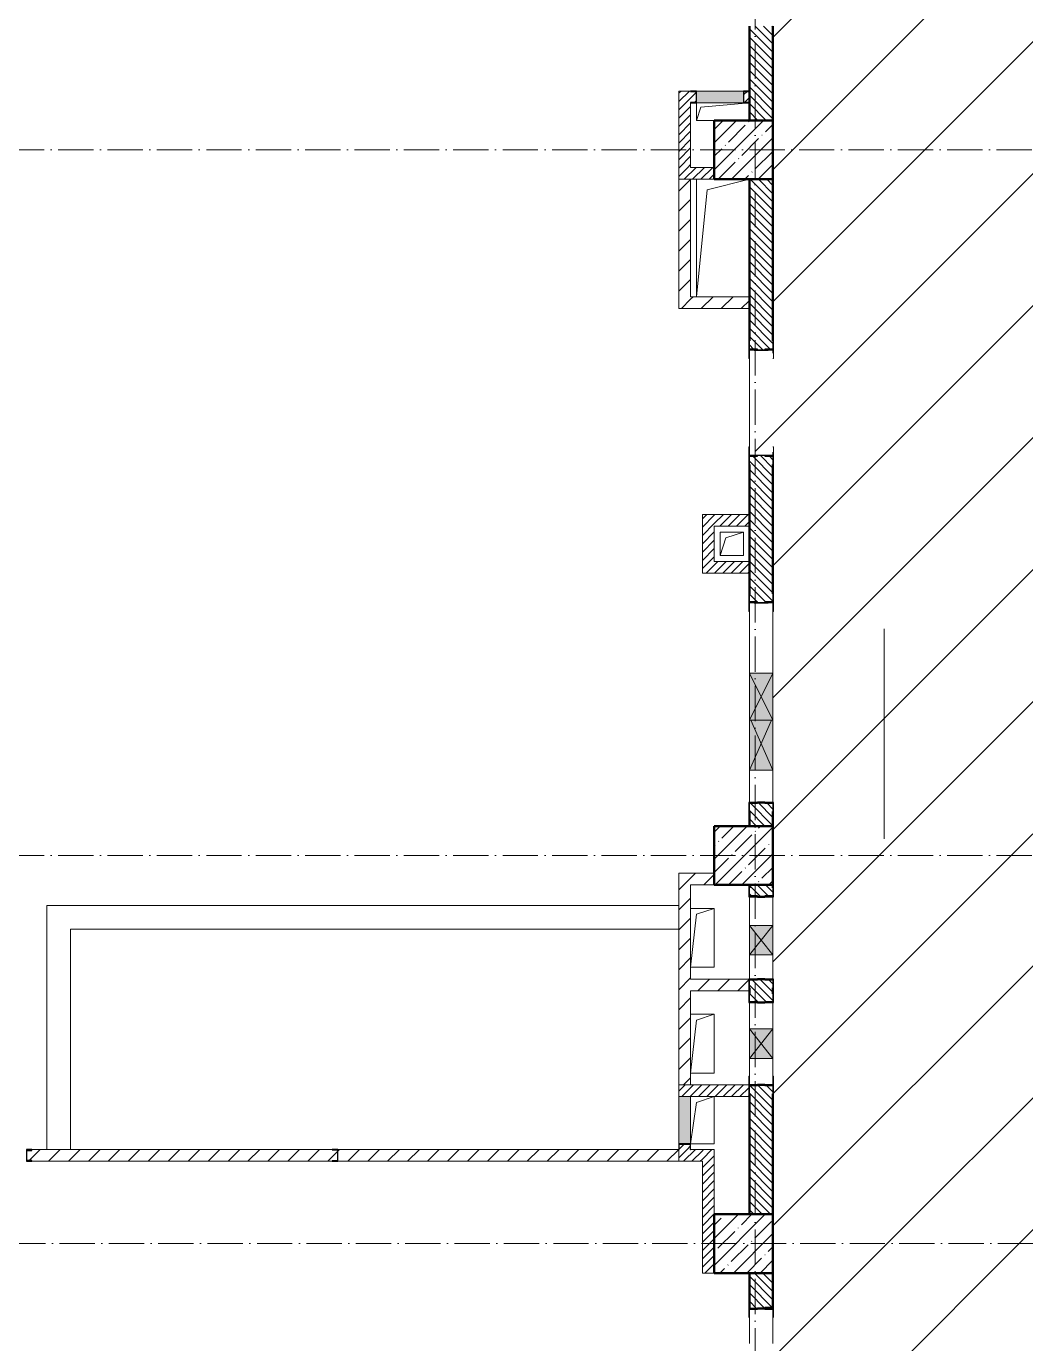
# Model space of a CAD drawing. Header units: millimetres. Extents: x 35697 to 388678, y -91946 to 171347.
# Drawn here: x 42510 to 51010, y 77045 to 88245 of the extents above; entities that cross this region are included whole.
import ezdxf

# ---------------------------------------------------------------- set-up
doc = ezdxf.new("R2010")
doc.units = ezdxf.units.MM
doc.linetypes.add('200_ШТРИХ_ш1п0_6_', pattern=[160, 100, -60])
doc.linetypes.add('50_200_ШТРИХ_1Т_ш5_п1_п1_', pattern=[700, 500, -100, 0, -100])
for name, color, linetype, lineweight in [('2.1) ПГП окна 2.8 м', 5, 'Continuous', 30), ('3.1) ЖБ окна 1.2 м', 102, 'Continuous', 30), ('A-DETL-GENF-OTLN', 7, 'Continuous', 9), ('A-FLOR-____-OTLN', 7, 'Continuous', 9), ('A-GENM-____-MCUT', 7, 'Continuous', 25), ('A-GENM-____-OTLN', 7, 'Continuous', 9), ('A-GENM-____-OTLN-1', 7, 'Continuous', 25), ('A-GLAZ-____-OTLN', 7, 'Continuous', 9), ('A-WALL-____-MCUT-2', 7, 'Continuous', 50), ('A-WALL-____-PATT-1', 7, 'Continuous', 9), ('A-WALL-FNSH-MCUT-1', 7, 'Continuous', 9), ('I-WALL-____-OTLN', 7, 'Continuous', 9), ('S-COLS-____-MCUT', 7, 'Continuous', 50), ('S-COLS-____-OTLN', 7, 'Continuous', 9), ('S-GRID-____-OTLN-1', 7, '50_200_ШТРИХ_1Т_ш5_п1_п1_', 9)]:
    doc.layers.add(name, color=color, linetype=linetype, lineweight=lineweight)
doc.layers.add('A-DETL-GENF-OTLN-4', color=9, linetype='200_ШТРИХ_ш1п0_6_', lineweight=9, true_color=0x808080)
doc.layers.add('A-DETL-GENF-OTLN-5', color=7, linetype='Continuous', lineweight=5, true_color=0xc0c0c0)
pattern_1 = [(135, (43259.71, 63713.66), (-35.35534, -35.35534), [])]
pattern_2 = [(45, (43259.71, 63713.66), (-84.8528, 84.8528), [])]
pattern_3 = [(45, (43259.71, 63713.66), (-35.35534, 35.35534), [])]

# ---------------------------------------------------------------- blocks, each defined once
blk = doc.blocks.new('BSC_Колонна _Прямоугольная - 500х500-V46-АР1_План отверстий 2 этажа в осях 1-64_А-ГГ')
at = {"layer": 'S-COLS-____-OTLN'}
h = blk.add_hatch(dxfattribs=at)
h.set_pattern_fill('FP_75', color=256, style=0, pattern_type=2)
h.set_pattern_definition([(45, (-5350, -23481.04), (-114.0493, 114.0493), []), (45, (-5235.95, -23481.04), (-114.0493, 114.0493), [201.613, -40.323, 3.353, -36.97])])
h.paths.add_polyline_path([(-250, -250), (250, -250), (250, 250), (-250, 250)], flags=0)
at = {"layer": 'S-COLS-____-MCUT'}
for p, q in [((250, 250), (-250, 250)), ((-250, 250), (-250, -250)), ((250, -250), (250, 250)), ((-250, -250), (250, -250))]:
    blk.add_line(p, q, dxfattribs=at)
blk = doc.blocks.new('BSC_Колонна _Прямоугольная - 500х500-V47-АР1_План отверстий 2 этажа в осях 1-64_А-ГГ')
at = {"layer": 'S-COLS-____-OTLN'}
h = blk.add_hatch(dxfattribs=at)
h.set_pattern_fill('FP_76', color=256, style=0, pattern_type=2)
h.set_pattern_definition([(45, (-5350, -17481.04), (-114.0493, 114.0493), []), (45, (-5235.95, -17481.04), (-114.0493, 114.0493), [201.613, -40.323, 3.353, -36.97])])
h.paths.add_polyline_path([(-250, -250), (250, -250), (250, 250), (-250, 250)], flags=0)
at = {"layer": 'S-COLS-____-MCUT'}
for p, q in [((250, 250), (-250, 250)), ((-250, 250), (-250, -250)), ((250, -250), (250, 250)), ((-250, -250), (250, -250))]:
    blk.add_line(p, q, dxfattribs=at)
blk = doc.blocks.new('154_Стойка_СКБ_Швеллер - СМ-2180_100-28318692-АР1_План отверстий 2 этажа в осях 1-64_А-ГГ')
at = {"layer": 'A-GENM-____-MCUT'}
for p, q in [((171, 50), (125, 50)), ((125, 50), (125, -50)), ((129.5, 42.4), (171, 42.4)), ((129.5, -42.4), (129.5, 42.4)), ((171, 42.4), (171, 50)), ((125, -50), (171, -50)), ((171, -42.4), (129.5, -42.4)), ((171, -50), (171, -42.4))]:
    blk.add_line(p, q, dxfattribs=at)
blk = doc.blocks.new('154_Стойка_СКБ_Уголок - СМ-2180_200-28268025-АР1_План отверстий 2 этажа в осях 1-64_А-ГГ')
at = {"layer": 'A-GENM-____-MCUT'}
for p, q in [((125, 156), (125, 81)), ((200, 156), (125, 156)), ((131, 81), (131, 150)), ((131, 150), (200, 150)), ((200, 150), (200, 156)), ((125, 81), (131, 81)), ((131, 19), (125, 19)), ((125, 19), (125, -56)), ((131, -50), (131, 19)), ((125, -56), (200, -56)), ((200, -50), (131, -50)), ((200, -56), (200, -50))]:
    blk.add_line(p, q, dxfattribs=at)
blk = doc.blocks.new('Фахверк_СКБ_Уголок - 200_3960_зеркало-28268689-АР1_План отверстий 2 этажа в осях 1-64_А-ГГ')
at = {"layer": 'A-GENM-____-MCUT'}
for p, q in [((200, 156), (125, 156)), ((125, 156), (125, 81)), ((131, 81), (131, 150)), ((131, 150), (200, 150)), ((200, 150), (200, 156)), ((125, 81), (131, 81)), ((131, 19), (125, 19)), ((125, 19), (125, -56)), ((131, -50), (131, 19)), ((125, -56), (200, -56)), ((200, -50), (131, -50)), ((200, -56), (200, -50))]:
    blk.add_line(p, q, dxfattribs=at)
blk = doc.blocks.new('Фахверк_СКБ_Уголок - 200_3960-28268576-АР1_План отверстий 2 этажа в осях 1-64_А-ГГ')
at = {"layer": 'A-GENM-____-MCUT'}
for p, q in [((200, 156), (125, 156)), ((125, 156), (125, 81)), ((131, 81), (131, 150)), ((131, 150), (200, 150)), ((200, 150), (200, 156)), ((125, 81), (131, 81)), ((131, 19), (125, 19)), ((125, 19), (125, -56)), ((131, -50), (131, 19)), ((125, -56), (200, -56)), ((200, -50), (131, -50)), ((200, -56), (200, -50))]:
    blk.add_line(p, q, dxfattribs=at)
blk = doc.blocks.new('Стойка_Влож_Уголок_Опорный - Уголок-28213941-АР1_План отверстий 2 этажа в осях 1-64_А-ГГ')
at = {"layer": 'A-GENM-____-OTLN'}
for p, q in [((-212, -6), (-212, 0)), ((0, 0), (0, -6)), ((-212, -75), (-212, -6)), ((-212, -6), (-206, -6)), ((-212, -75), (-206, -75)), ((-6, -6), (0, -6)), ((-6, -75), (0, -75)), ((0, -6), (0, -75))]:
    blk.add_line(p, q, dxfattribs=at)
blk = doc.blocks.new('154_Стойка_СКБ_Уголок - СМ-2180_200-28435403-АР1_План отверстий 2 этажа в осях 1-64_А-ГГ')
at = {"layer": 'A-GENM-____-MCUT'}
for p, q in [((125, 156), (125, 81)), ((200, 156), (125, 156)), ((131, 81), (131, 150)), ((131, 150), (200, 150)), ((200, 150), (200, 156)), ((125, 81), (131, 81)), ((131, 19), (125, 19)), ((125, 19), (125, -56)), ((131, -50), (131, 19)), ((125, -56), (200, -56)), ((200, -50), (131, -50)), ((200, -56), (200, -50))]:
    blk.add_line(p, q, dxfattribs=at)
blk = doc.blocks.new('Стойка_Влож_Уголок - Уголок-28268052-АР1_План отверстий 2 этажа в осях 1-64_А-ГГ')
at = {"layer": 'A-GENM-____-MCUT'}
for p, q in [((6, 0), (0, 0)), ((6, -69), (6, 0)), ((0, -75), (75, -75)), ((75, -69), (6, -69)), ((75, -75), (75, -69))]:
    blk.add_line(p, q, dxfattribs=at)
blk = doc.blocks.new('154_Стойка_СКБ_Уголок - СМ-2480_200-28346303-АР1_План отверстий 2 этажа в осях 1-64_А-ГГ')
at = {"layer": 'A-GENM-____-MCUT'}
for p, q in [((125, 156), (125, 81)), ((200, 156), (125, 156)), ((131, 81), (131, 150)), ((131, 150), (200, 150)), ((200, 150), (200, 156)), ((125, 81), (131, 81)), ((131, 19), (125, 19)), ((125, 19), (125, -56)), ((131, -50), (131, 19)), ((125, -56), (200, -56)), ((200, -50), (131, -50)), ((200, -56), (200, -50))]:
    blk.add_line(p, q, dxfattribs=at)
blk = doc.blocks.new('Стойка_Влож_Полоса боковая - Полоса-28213942-АР1_План отверстий 2 этажа в осях 1-64_А-ГГ')
at = {"layer": 'A-GENM-____-OTLN'}
for p, q in [((-5, 60), (0, 60)), ((-5, -60), (-5, 60)), ((0, 31), (0, -31)), ((0, -60), (-5, -60))]:
    blk.add_line(p, q, dxfattribs=at)
blk = doc.blocks.new('154_Фахверк_СКБ_Швеллер - Тип_100_3960-28318856-АР1_План отверстий 2 этажа в осях 1-64_А-ГГ')
at = {"layer": 'A-GENM-____-MCUT'}
for p, q in [((175, 50), (125, 50)), ((125, 50), (125, -50)), ((128, 47), (175, 47)), ((128, -47), (128, 47)), ((175, 47), (175, 50)), ((125, -50), (175, -50)), ((175, -47), (128, -47)), ((175, -50), (175, -47))]:
    blk.add_line(p, q, dxfattribs=at)
blk = doc.blocks.new('AR_Отверстие Ниша - Лючок-32403310-АР1_План отверстий 2 этажа в осях 1-64_А-ГГ')
at = {"layer": 'A-GLAZ-____-OTLN'}
blk.add_hatch(color=256, dxfattribs=at).paths.add_polyline_path([(200, -50), (200, 50), (-200, 50), (-200, -50)], flags=0)
for p, q in [((200, 50), (-200, 50)), ((-200, 50), (-200, -50)), ((-200, -50), (200, -50))]:
    blk.add_line(p, q, dxfattribs=at)
blk = doc.blocks.new('AR_Отверстие Ниша - Лючок-32403584-АР1_План отверстий 2 этажа в осях 1-64_А-ГГ')
at = {"layer": 'A-GLAZ-____-OTLN'}
blk.add_hatch(color=256, dxfattribs=at).paths.add_polyline_path([(200, -50), (200, 50), (-200, 50), (-200, -50), (139, -50)], flags=0)
for p, q in [((-200, 50), (200, 50)), ((200, -50), (-200, -50))]:
    blk.add_line(p, q, dxfattribs=at)
blk = doc.blocks.new('154_Фахверк_СКБ_Швеллер - Тип_100_3960_зеркало-29769493-АР1_План отверстий 2 этажа в осях 1-64_А-ГГ')
at = {"layer": 'A-GENM-____-MCUT'}
for p, q in [((175, 50), (125, 50)), ((125, 50), (125, -50)), ((128, 47), (175, 47)), ((128, -47), (128, 47)), ((175, 47), (175, 50)), ((125, -50), (175, -50)), ((175, -47), (128, -47)), ((175, -50), (175, -47))]:
    blk.add_line(p, q, dxfattribs=at)
blk = doc.blocks.new('AR_Отверстие прямоугольное _в плите_ - AR_Отверстие прямоугольное _в плите_-30229458-АР1_План отверстий 2 этажа в осях 1-64_А-ГГ')
at = {"layer": 'A-GENM-____-OTLN'}
for p, q in [((100, 250), (-100, 250)), ((-50, 200), (100, 250)), ((100, -250), (100, 250)), ((-100, -250), (-50, 200)), ((-100, -250), (100, -250))]:
    blk.add_line(p, q, dxfattribs=at)
blk = doc.blocks.new('AR_Отверстие прямоугольное _в плите_ - AR_Отверстие прямоугольное _в плите_-V150-АР1_План отверстий 2 этажа в осях 1-64_А-ГГ')
at = {"layer": 'A-GENM-____-OTLN'}
for p, q in [((100, 100), (-100, 100)), ((-100, 100), (-100, -100)), ((-100, -100), (-50, 50)), ((-50, 50), (100, 100)), ((100, -100), (100, 100)), ((-100, -100), (100, -100))]:
    blk.add_line(p, q, dxfattribs=at)
blk = doc.blocks.new('AR_Отверстие прямоугольное _в плите_ - AR_Отверстие прямоугольное _в плите_-30459275-АР1_План отверстий 2 этажа в осях 1-64_А-ГГ')
at = {"layer": 'A-GENM-____-OTLN'}
for p, q in [((-225, 75), (-225, -75)), ((-225, -75), (-188, 37)), ((-188, 37), (225, 75)), ((-225, -75), (-75, -75))]:
    blk.add_line(p, q, dxfattribs=at)
blk = doc.blocks.new('AR_Отверстие прямоугольное _в плите_ - AR_Отверстие прямоугольное _в плите_-30229368-АР1_План отверстий 2 этажа в осях 1-64_А-ГГ')
at = {"layer": 'A-GENM-____-OTLN'}
for p, q in [((-100, -200), (-50, 150)), ((-50, 150), (100, 200)), ((100, -200), (100, 200)), ((-100, -200), (100, -200))]:
    blk.add_line(p, q, dxfattribs=at)
blk = doc.blocks.new('AR_Отверстие прямоугольное _в плите_ - AR_Отверстие прямоугольное _в плите_-30552560-АР1_План отверстий 2 этажа в осях 1-64_А-ГГ')
at = {"layer": 'A-GENM-____-OTLN'}
for p, q in [((-225, 500), (-225, -500)), ((-135, 410), (225, 500)), ((-225, -500), (-135, 410))]:
    blk.add_line(p, q, dxfattribs=at)
blk = doc.blocks.new('AR_Отверстие прямоугольное _в стене__БезПР - AR_Отверстие прямоугольное _в стене__БезПР-36392898-АР1_План отверстий 2 этажа в осях 1-64_А-ГГ')
at = {"layer": 'A-GLAZ-____-OTLN'}
blk.add_hatch(color=256, dxfattribs=at).paths.add_polyline_path([(-125, -100), (125, -100), (125, 100), (-125, 100)], flags=0)
at = {"layer": 'A-DETL-GENF-OTLN'}
for p, q in [((-125, -100), (-125, 100)), ((-125, 100), (125, 100)), ((125, 100), (-125, -100)), ((-125, 100), (125, -100)), ((125, 100), (-125, 100)), ((-125, 100), (-125, -100)), ((125, 100), (125, -100)), ((125, -100), (125, 100)), ((125, -100), (-125, -100)), ((-125, -100), (125, -100))]:
    blk.add_line(p, q, dxfattribs=at)
blk = doc.blocks.new('AR_Отверстие прямоугольное _в стене_ - AR_Отверстие прямоугольное _в стене__ОВ-36891978-АР1_План отверстий 2 этажа в осях 1-64_А-ГГ')
at = {"layer": 'A-GLAZ-____-OTLN'}
blk.add_hatch(color=256, dxfattribs=at).paths.add_polyline_path([(-225, -100), (200, -100), (200, 100), (-225, 100)], flags=0)
at = {"layer": 'A-DETL-GENF-OTLN'}
for p, q in [((-225, -100), (-225, 100)), ((-225, 100), (200, 100)), ((-225, 100), (200, -89)), ((200, 100), (-225, 100)), ((-225, 100), (-225, -100)), ((200, 89), (-225, -100)), ((200, -100), (-225, -100)), ((-225, -100), (200, -100))]:
    blk.add_line(p, q, dxfattribs=at)
blk = doc.blocks.new('AR_Отверстие прямоугольное _в стене__БезПР - AR_Отверстие прямоугольное _в стене__БезПР-36428632-АР1_План отверстий 2 этажа в осях 1-64_А-ГГ')
at = {"layer": 'A-GLAZ-____-OTLN'}
blk.add_hatch(color=256, dxfattribs=at).paths.add_polyline_path([(-200, -100), (200, -100), (200, 100), (-200, 100)], flags=0)
at = {"layer": 'A-DETL-GENF-OTLN'}
for p, q in [((-200, -100), (-200, 100)), ((-200, 100), (200, 100)), ((200, 100), (-200, -100)), ((-200, 100), (200, -100)), ((200, 100), (-200, 100)), ((-200, 100), (-200, -100)), ((200, 100), (200, -100)), ((200, -100), (200, 100)), ((200, -100), (-200, -100)), ((-200, -100), (200, -100))]:
    blk.add_line(p, q, dxfattribs=at)
at = {"layer": 'A-GLAZ-____-OTLN'}
blk.add_line((200, 100), (-200, 100), dxfattribs=at)
blk = doc.blocks.new('DET_L_Имитация разреза_ISO2-5 - Вправо-36892236-АР1_План отверстий 2 этажа в осях 1-64_А-ГГ')
at = {"layer": 'A-DETL-GENF-OTLN-5'}
blk.add_line((143, 0), (1927, 0), dxfattribs=at)
blk = doc.blocks.new('2этаж')
at = {"layer": 'S-GRID-____-OTLN-1', "color": 251, "ltscale": 0.6, "true_color": 0x636466}
for p, q in [((-10141.7, 454533.3), (-10141.7, 508896.9)), ((11116.1, 482497), (-20260.4, 482497)), ((11116.1, 476497), (-20260.4, 476497)), ((-20260.4, 473197), (11116.1, 473197))]:
    blk.add_line(p, q, dxfattribs=at)

msp = doc.modelspace()

# ---------------------------------------------------------------- hatches: boundary and pattern name
at = {"layer": '2.1) ПГП окна 2.8 м'}
h = msp.add_hatch(dxfattribs=at)
h.set_pattern_fill('ANSI31', color=5, scale=250)
h.paths.add_polyline_path([(52160, 89227), (52160, 89420), (52160, 89870), (52160, 90195), (48860, 90195), (48860, 89945), (48860, 89470), (48866, 89470), (48866, 89395), (48866, 89389), (48860, 89365), (48860, 89395), (48820, 89395), (48820, 89390), (48710, 89390), (48710, 88645), (48860, 88645), (48860, 88570), (48866, 88570), (48866, 88501), (48866, 88495), (48866, 88420), (48860, 88245), (48860, 87445), (48860, 87195), (51338, 87195, -0.055886)])
h = msp.add_hatch(dxfattribs=at)
h.set_pattern_fill('ANSI31', color=5, scale=250)
h.paths.add_polyline_path([(50974, 84545, -0.068305), (51338, 87195), (48860, 87195), (48860, 86945), (48860, 85570), (48866, 85570), (48866, 85495), (48866, 85489), (48860, 85465), (48860, 85495), (48820, 85495), (48820, 85490), (48710, 85490), (48710, 84600), (48860, 84600), (48860, 84625), (48866, 84670), (48866, 84601), (48866, 84595), (48866, 84520), (48860, 83420), (48866, 83420), (48866, 83345), (48866, 83339), (48866, 83270), (48860, 82745), (48860, 82345), (48860, 81920), (48860, 81645), (48866, 81645), (48866, 81570), (48860, 81445), (48860, 81195), (51562, 81195, -0.087106)])
h = msp.add_hatch(dxfattribs=at)
h.set_pattern_fill('ANSI31', color=5, scale=250)
h.paths.add_polyline_path([(52160, 83995), (52160, 85095), (52160, 85345), (52160, 86495), (51169, 86495, 0.049936), (50974, 84545, 0.087106), (51562, 81195), (52860, 81195), (52860, 81445), (52860, 81995), (52160, 81995), (52160, 82895)])
h = msp.add_hatch(dxfattribs=at)
h.set_pattern_fill('ANSI31', color=5, scale=250)
h.paths.add_polyline_path([(51562, 81195), (48860, 81195), (48860, 80920), (48866, 80920), (48866, 80845), (48860, 80600), (48860, 80350), (48860, 80145), (48866, 80145), (48866, 80070), (48860, 80020), (48866, 80020), (48866, 79945), (48860, 79720), (48860, 79470), (48860, 79320), (48866, 79320), (48866, 79251), (48866, 79245), (48866, 79170), (48860, 78145), (48860, 77895), (52860, 77895), (52860, 78145), (52860, 78753, -0.070626)])
h = msp.add_hatch(dxfattribs=at)
h.set_pattern_fill('ANSI31', color=5, scale=250)
h.paths.add_polyline_path([(52860, 77645), (52860, 77895), (48860, 77895), (48860, 77645), (48860, 77420), (48866, 77420), (48866, 77345), (48866, 77270), (48860, 77045), (48860, 76445), (48860, 76270), (48866, 76270), (48866, 76201), (48866, 76195), (48866, 76120), (48860, 75420), (48866, 75420), (48866, 75345), (48866, 75339), (48866, 75270), (48860, 74645), (48866, 74645), (48866, 74570), (48860, 74520), (48866, 74520), (48866, 74445), (48860, 73745), (48860, 73345), (52860, 73345), (52860, 73745)])
at = {"layer": 'A-WALL-____-PATT-1'}
h = msp.add_hatch(dxfattribs=at)
h.set_pattern_fill('FP_6', color=256, style=0, pattern_type=2)
h.set_pattern_definition(pattern_1)
h.paths.add_polyline_path([(48860, 87445), (48860, 88245), (48660, 88245), (48660, 87445)], flags=0)
h.paths.add_polyline_path([(48791, 89395), (48791, 89401), (48860, 89401), (48860, 89945), (48660, 89945), (48660, 89401), (48729, 89401), (48729, 89395)], flags=0)
h = msp.add_hatch(dxfattribs=at)
h.set_pattern_fill('FP_5', color=256, style=0, pattern_type=2)
h.set_pattern_definition(pattern_3)
h.paths.add_polyline_path([(48060, 87595), (48160, 87595), (48160, 87598), (48207, 87598), (48207, 87692), (48160, 87692), (48160, 87695), (48060, 87695), (48060, 87598)], flags=0)
h.paths.add_polyline_path([(48613, 87598), (48660, 87598), (48660, 87692), (48613, 87692), (48613, 87685)], flags=0)
h = msp.add_hatch(dxfattribs=at)
h.set_pattern_fill('FP_5', color=256, style=0, pattern_type=2)
h.set_pattern_definition(pattern_3)
h.paths.add_polyline_path([(48060, 87045), (48160, 87045), (48160, 87595), (48060, 87595), (48060, 87588)], flags=0)
h = msp.add_hatch(dxfattribs=at)
h.set_pattern_fill('FP_5', color=256, style=0, pattern_type=2)
h.set_pattern_definition(pattern_3)
h.paths.add_polyline_path([(48360, 86945), (48360, 87045), (48060, 87045), (48060, 86945)], flags=0)
h = msp.add_hatch(dxfattribs=at)
h.set_pattern_fill('FP_4', color=256, style=0, pattern_type=2)
h.set_pattern_definition(pattern_2)
h.paths.add_polyline_path([(48060, 85845), (48160, 85845), (48160, 86945), (48060, 86945)], flags=0)
h = msp.add_hatch(dxfattribs=at)
h.set_pattern_fill('FP_6', color=256, style=0, pattern_type=2)
h.set_pattern_definition(pattern_1)
h.paths.add_polyline_path([(48729, 81445), (48860, 81445), (48860, 81639), (48791, 81639), (48791, 81645), (48729, 81645), (48729, 81639), (48660, 81639), (48660, 81445)], flags=0)
h.paths.add_polyline_path([(48791, 83345), (48791, 83351), (48860, 83351), (48860, 84589), (48791, 84589), (48791, 84595), (48729, 84595), (48729, 84589), (48660, 84589), (48660, 83351), (48729, 83351), (48729, 83345)], flags=0)
h.paths.add_polyline_path([(48791, 85495), (48791, 85501), (48860, 85501), (48860, 86945), (48660, 86945), (48660, 85501), (48729, 85501), (48729, 85495)], flags=0)
h = msp.add_hatch(dxfattribs=at)
h.set_pattern_fill('FP_4', color=256, style=0, pattern_type=2)
h.set_pattern_definition(pattern_2)
h.paths.add_polyline_path([(48160, 85845), (48660, 85845), (48660, 85945), (48160, 85945)], flags=0)
h = msp.add_hatch(dxfattribs=at)
h.set_pattern_fill('FP_5', color=256, style=0, pattern_type=2)
h.set_pattern_definition(pattern_3)
h.paths.add_polyline_path([(48360, 83695), (48360, 84095), (48260, 84095), (48260, 83695)], flags=0)
h = msp.add_hatch(dxfattribs=at)
h.set_pattern_fill('FP_5', color=256, style=0, pattern_type=2)
h.set_pattern_definition(pattern_3)
h.paths.add_polyline_path([(48660, 83995), (48660, 84095), (48360, 84095), (48360, 83995), (48548, 83995)], flags=0)
h = msp.add_hatch(dxfattribs=at)
h.set_pattern_fill('FP_5', color=256, style=0, pattern_type=2)
h.set_pattern_definition(pattern_3)
h.paths.add_polyline_path([(48660, 83595), (48660, 83695), (48260, 83695), (48260, 83595), (48548, 83595)], flags=0)
h = msp.add_hatch(dxfattribs=at)
h.set_pattern_fill('FP_4', color=256, style=0, pattern_type=2)
h.set_pattern_definition(pattern_2)
h.paths.add_polyline_path([(48360, 80945), (48360, 81045), (48060, 81045), (48060, 80945), (48160, 80945)], flags=0)
h = msp.add_hatch(dxfattribs=at)
h.set_pattern_fill('FP_4', color=256, style=0, pattern_type=2)
h.set_pattern_definition(pattern_2)
h.paths.add_polyline_path([(48160, 79245), (48160, 80945), (48060, 80945), (48060, 79245)], flags=0)
h = msp.add_hatch(dxfattribs=at)
h.set_pattern_fill('FP_6', color=256, style=0, pattern_type=2)
h.set_pattern_definition(pattern_1)
h.paths.add_polyline_path([(48860, 78145), (48860, 79239), (48791, 79239), (48791, 79245), (48729, 79245), (48729, 79239), (48660, 79239), (48660, 78145)], flags=0)
h.paths.add_polyline_path([(48729, 79945), (48791, 79945), (48791, 79951), (48860, 79951), (48860, 80139), (48791, 80139), (48791, 80145), (48729, 80145), (48729, 80139), (48660, 80139), (48660, 79951), (48729, 79951)], flags=0)
h.paths.add_polyline_path([(48729, 80845), (48791, 80845), (48791, 80851), (48860, 80851), (48860, 80945), (48660, 80945), (48660, 80851), (48729, 80851)], flags=0)
h = msp.add_hatch(dxfattribs=at)
h.set_pattern_fill('FP_4', color=256, style=0, pattern_type=2)
h.set_pattern_definition(pattern_2)
h.paths.add_polyline_path([(48652, 80045), (48660, 80045), (48660, 80070), (48654, 80070), (48654, 80145), (48160, 80145), (48160, 80045), (48548, 80045)], flags=0)
h = msp.add_hatch(dxfattribs=at)
h.set_pattern_fill('FP_5', color=256, style=0, pattern_type=2)
h.set_pattern_definition(pattern_3)
h.paths.add_polyline_path([(48160, 79145), (48660, 79145), (48660, 79170), (48654, 79170), (48654, 79245), (48060, 79245), (48060, 79145)], flags=0)
h = msp.add_hatch(dxfattribs=at)
h.set_pattern_fill('FP_5', color=256, style=0, pattern_type=2)
h.set_pattern_definition(pattern_3)
h.paths.add_polyline_path([(48110, 78695), (48157, 78695), (48157, 78742), (48063, 78742), (48063, 78695)], flags=0)
h = msp.add_hatch(dxfattribs=at)
h.set_pattern_fill('FP_4', color=256, style=0, pattern_type=2)
h.set_pattern_definition(pattern_2)
h.paths.add_polyline_path([(48060, 78595), (48060, 78695), (45160, 78695), (45160, 78595), (46781, 78595)], flags=0)
h.paths.add_polyline_path([(45110, 78595), (45110, 78598), (45157, 78598), (45157, 78692), (45110, 78692), (45110, 78695), (42556, 78694), (42556, 78687), (42514, 78687), (42514, 78602), (42556, 78602), (42556, 78595), (43246, 78595)], flags=0)
h.paths.add_polyline_path([(41060, 78595), (41314, 78595), (41314, 78602), (41355, 78602), (41355, 78687), (41314, 78687), (41314, 78695), (41060, 78695), (41060, 78602)], flags=0)
h = msp.add_hatch(dxfattribs=at)
h.set_pattern_fill('FP_5', color=256, style=0, pattern_type=2)
h.set_pattern_definition(pattern_3)
h.paths.add_polyline_path([(48260, 78595), (48260, 78695), (48060, 78695), (48060, 78595), (48160, 78595)], flags=0)
h = msp.add_hatch(dxfattribs=at)
h.set_pattern_fill('FP_5', color=256, style=0, pattern_type=2)
h.set_pattern_definition(pattern_3)
h.paths.add_polyline_path([(48260, 77645), (48360, 77645), (48360, 78695), (48260, 78695), (48260, 78209)], flags=0)
h = msp.add_hatch(dxfattribs=at)
h.set_pattern_fill('FP_6', color=256, style=0, pattern_type=2)
h.set_pattern_definition(pattern_1)
h.paths.add_polyline_path([(48791, 74445), (48791, 74451), (48860, 74451), (48860, 74639), (48791, 74639), (48791, 74645), (48729, 74645), (48729, 74639), (48660, 74639), (48660, 74451), (48729, 74451), (48729, 74445)], flags=0)
h.paths.add_polyline_path([(48729, 75345), (48791, 75345), (48791, 75351), (48860, 75351), (48860, 76189), (48791, 76189), (48791, 76195), (48729, 76195), (48729, 76189), (48660, 76189), (48660, 75351), (48729, 75351)], flags=0)
h.paths.add_polyline_path([(48791, 77345), (48860, 77345), (48860, 77645), (48660, 77645), (48660, 77345), (48729, 77345)], flags=0)
at = {"layer": 'S-COLS-____-OTLN'}
h = msp.add_hatch(dxfattribs=at)
h.set_pattern_fill('FP_25', color=256, style=0, pattern_type=2)
h.set_pattern_definition([(45, (43259.71, 63713.66), (-114.0493, 114.0493), []), (45, (43373.76, 63713.66), (-114.0493, 114.0493), [201.612, -40.322, 3.353, -36.97])])
h.paths.add_polyline_path([(48360, 77645), (48860, 77645), (48860, 78145), (48360, 78145)], flags=0)

# ---------------------------------------------------------------- linework, layer by layer
at = {"layer": 'A-FLOR-____-OTLN'}
for p, q in [((48210, 87445), (48210, 87595)), ((48360, 87445), (48210, 87445)), ((48210, 85945), (48210, 86945)), ((48410, 83945), (48610, 83945)), ((48410, 83745), (48410, 83945)), ((48610, 83945), (48610, 83745)), ((48610, 83745), (48410, 83745)), ((48160, 80745), (48360, 80745)), ((48360, 80745), (48360, 80245)), ((48360, 80245), (48160, 80245)), ((48160, 79845), (48360, 79845)), ((48360, 79845), (48360, 79345)), ((48360, 79345), (48160, 79345)), ((48360, 79145), (48360, 78745)), ((48360, 78745), (48160, 78745))]:
    msp.add_line(p, q, dxfattribs=at)
at = {"layer": 'A-WALL-____-MCUT-2'}
for p, q in [((48660, 88245), (48660, 87695)), ((48860, 87445), (48860, 88245)), ((48660, 87692), (48660, 87598)), ((48660, 87595), (48660, 87445)), ((48660, 86945), (48660, 85570)), ((48860, 85570), (48860, 86945)), ((48660, 84520), (48660, 83420)), ((48860, 83420), (48860, 84520)), ((48660, 81570), (48660, 81445)), ((48791, 81645), (48729, 81645)), ((48860, 81445), (48860, 81570)), ((48660, 80945), (48660, 80920)), ((48860, 80920), (48860, 80945)), ((48729, 80845), (48791, 80845)), ((48791, 80145), (48729, 80145)), ((48660, 80020), (48660, 80070)), ((48860, 80020), (48860, 80070)), ((48729, 79945), (48791, 79945)), ((48791, 79245), (48729, 79245)), ((48660, 79170), (48660, 78145)), ((48860, 78145), (48860, 79170)), ((48660, 78145), (48860, 78145)), ((48860, 77645), (48660, 77645)), ((48660, 77645), (48660, 77345)), ((48860, 77345), (48860, 77645)), ((48729, 77345), (48791, 77345))]:
    msp.add_line(p, q, dxfattribs=at)
at = {"layer": 'A-WALL-FNSH-MCUT-1'}
for p, q in [((48160, 87695), (48060, 87695)), ((48060, 87695), (48060, 85845)), ((48160, 87045), (48160, 87595)), ((48360, 87045), (48160, 87045)), ((48060, 86945), (48360, 86945)), ((48160, 85945), (48160, 86945)), ((48660, 85945), (48160, 85945)), ((48060, 85845), (48660, 85845)), ((48260, 84095), (48260, 83595)), ((48660, 84095), (48260, 84095)), ((48360, 83695), (48360, 83995)), ((48360, 83995), (48660, 83995)), ((48660, 83695), (48360, 83695)), ((48260, 83595), (48660, 83595)), ((48360, 81045), (48060, 81045)), ((48060, 81045), (48060, 79145)), ((48160, 80945), (48360, 80945)), ((48160, 80145), (48160, 80945)), ((48654, 80145), (48160, 80145)), ((48160, 80045), (48660, 80045)), ((48160, 79245), (48160, 80045)), ((48654, 79245), (48060, 79245)), ((48160, 79145), (48660, 79145)), ((45110, 78695), (42556, 78695)), ((48060, 78695), (45160, 78695)), ((48060, 78595), (48060, 78695)), ((48360, 78695), (48160, 78695)), ((48360, 77645), (48360, 78695)), ((42556, 78595), (45110, 78595)), ((45160, 78595), (48260, 78595)), ((48260, 78595), (48260, 77645)), ((48260, 77645), (48360, 77645))]:
    msp.add_line(p, q, dxfattribs=at)
at = {"layer": 'I-WALL-____-OTLN'}
for p, q in [((48660, 84595), (48660, 85495)), ((48860, 85495), (48860, 85465)), ((48860, 84625), (48860, 84595)), ((48660, 82745), (48660, 83345)), ((48860, 83345), (48860, 82745)), ((48660, 81645), (48660, 81920)), ((48860, 81920), (48860, 81645)), ((42685, 78695), (42685, 80770)), ((42685, 80770), (48060, 80770)), ((48660, 80600), (48660, 80845)), ((48860, 80845), (48860, 80600)), ((42885, 80570), (42885, 78695)), ((48060, 80570), (42885, 80570)), ((48660, 80145), (48660, 80350)), ((48860, 80350), (48860, 80145)), ((48660, 79720), (48660, 79945)), ((48860, 79945), (48860, 79720)), ((48660, 79245), (48660, 79470)), ((48860, 79470), (48860, 79245)), ((48660, 77045), (48660, 77270)), ((48860, 77270), (48860, 77045))]:
    msp.add_line(p, q, dxfattribs=at)
at = {"layer": 'S-COLS-____-MCUT'}
for p, q in [((48860, 78145), (48360, 78145)), ((48360, 78145), (48360, 77645)), ((48860, 77645), (48860, 78145)), ((48360, 77645), (48860, 77645))]:
    msp.add_line(p, q, dxfattribs=at)

# ---------------------------------------------------------------- block references
at = {"layer": '3.1) ЖБ окна 1.2 м'}
msp.add_blockref('2этаж', (58851, -395302), dxfattribs=at)
at = {"layer": 'A-DETL-GENF-OTLN-4', "rotation": 90.00000000000027}
msp.add_blockref('DET_L_Имитация разреза_ISO2-5 - Вправо-36892236-АР1_План отверстий 2 этажа в осях 1-64_А-ГГ', (49805, 81195), dxfattribs=at)
at = {"layer": 'A-GENM-____-OTLN'}
for name, p in [('AR_Отверстие прямоугольное _в плите_ - AR_Отверстие прямоугольное _в плите_-30459275-АР1_План отверстий 2 этажа в осях 1-64_А-ГГ', (48435, 87520)), ('AR_Отверстие прямоугольное _в плите_ - AR_Отверстие прямоугольное _в плите_-30552560-АР1_План отверстий 2 этажа в осях 1-64_А-ГГ', (48435, 86445)), ('Стойка_Влож_Уголок_Опорный - Уголок-28213941-АР1_План отверстий 2 этажа в осях 1-64_А-ГГ', (48866, 85495)), ('AR_Отверстие прямоугольное _в плите_ - AR_Отверстие прямоугольное _в плите_-V150-АР1_План отверстий 2 этажа в осях 1-64_А-ГГ', (48510, 83845)), ('Стойка_Влож_Уголок_Опорный - Уголок-28213941-АР1_План отверстий 2 этажа в осях 1-64_А-ГГ', (48866, 83345)), ('AR_Отверстие прямоугольное _в плите_ - AR_Отверстие прямоугольное _в плите_-30229458-АР1_План отверстий 2 этажа в осях 1-64_А-ГГ', (48260, 80495)), ('AR_Отверстие прямоугольное _в плите_ - AR_Отверстие прямоугольное _в плите_-30229458-АР1_План отверстий 2 этажа в осях 1-64_А-ГГ', (48260, 79595)), ('AR_Отверстие прямоугольное _в плите_ - AR_Отверстие прямоугольное _в плите_-30229368-АР1_План отверстий 2 этажа в осях 1-64_А-ГГ', (48260, 78945))]:
    msp.add_blockref(name, p, dxfattribs=at)
for name, p, rotation in [('Стойка_Влож_Полоса боковая - Полоса-28213942-АР1_План отверстий 2 этажа в осях 1-64_А-ГГ', (48760, 85495), 89.99999999999993), ('Стойка_Влож_Уголок_Опорный - Уголок-28213941-АР1_План отверстий 2 этажа в осях 1-64_А-ГГ', (48654, 84595), 180), ('Стойка_Влож_Полоса боковая - Полоса-28213942-АР1_План отверстий 2 этажа в осях 1-64_А-ГГ', (48760, 84595), 269.9999999999999), ('Стойка_Влож_Полоса боковая - Полоса-28213942-АР1_План отверстий 2 этажа в осях 1-64_А-ГГ', (48760, 83345), 89.99999999999993), ('Стойка_Влож_Уголок_Опорный - Уголок-28213941-АР1_План отверстий 2 этажа в осях 1-64_А-ГГ', (48654, 79245), 180), ('Стойка_Влож_Уголок - Уголок-28268052-АР1_План отверстий 2 этажа в осях 1-64_А-ГГ', (48791, 77345), 90.00000000000027)]:
    msp.add_blockref(name, p, dxfattribs=dict(at, rotation=rotation))
at = {"layer": 'A-GENM-____-OTLN-1'}
for name, p, rotation in [('154_Фахверк_СКБ_Швеллер - Тип_100_3960_зеркало-29769493-АР1_План отверстий 2 этажа в осях 1-64_А-ГГ', (48335, 87645), 180), ('154_Стойка_СКБ_Уголок - СМ-2480_200-28346303-АР1_План отверстий 2 этажа в осях 1-64_А-ГГ', (48810, 85370), 89.99999999999991), ('154_Стойка_СКБ_Уголок - СМ-2480_200-28346303-АР1_План отверстий 2 этажа в осях 1-64_А-ГГ', (48710, 84720), 269.9999999999999), ('154_Стойка_СКБ_Уголок - СМ-2480_200-28346303-АР1_План отверстий 2 этажа в осях 1-64_А-ГГ', (48810, 83220), 89.99999999999991), ('Фахверк_СКБ_Уголок - 200_3960-28268576-АР1_План отверстий 2 этажа в осях 1-64_А-ГГ', (48710, 81770), 269.9999999999999), ('Фахверк_СКБ_Уголок - 200_3960_зеркало-28268689-АР1_План отверстий 2 этажа в осях 1-64_А-ГГ', (48810, 80720), 89.99999999999991), ('Фахверк_СКБ_Уголок - 200_3960-28268576-АР1_План отверстий 2 этажа в осях 1-64_А-ГГ', (48710, 80270), 269.9999999999999), ('Фахверк_СКБ_Уголок - 200_3960_зеркало-28268689-АР1_План отверстий 2 этажа в осях 1-64_А-ГГ', (48810, 79820), 89.99999999999991), ('154_Стойка_СКБ_Уголок - СМ-2180_200-28268025-АР1_План отверстий 2 этажа в осях 1-64_А-ГГ', (48710, 79370), 269.9999999999999), ('154_Фахверк_СКБ_Швеллер - Тип_100_3960_зеркало-29769493-АР1_План отверстий 2 этажа в осях 1-64_А-ГГ', (48110, 78870), 269.9999999999999), ('154_Фахверк_СКБ_Швеллер - Тип_100_3960-28318856-АР1_План отверстий 2 этажа в осях 1-64_А-ГГ', (45285, 78645), 180), ('154_Стойка_СКБ_Уголок - СМ-2180_200-28435403-АР1_План отверстий 2 этажа в осях 1-64_А-ГГ', (48710, 77470), 269.9999999999999)]:
    msp.add_blockref(name, p, dxfattribs=dict(at, rotation=rotation))
for name, p in [('154_Фахверк_СКБ_Швеллер - Тип_100_3960_зеркало-29769493-АР1_План отверстий 2 этажа в осях 1-64_А-ГГ', (48485, 87645)), ('154_Стойка_СКБ_Швеллер - СМ-2180_100-28318692-АР1_План отверстий 2 этажа в осях 1-64_А-ГГ', (42385, 78645))]:
    msp.add_blockref(name, p, dxfattribs=at)
at = {"layer": 'A-GLAZ-____-OTLN'}
msp.add_blockref('AR_Отверстие Ниша - Лючок-32403584-АР1_План отверстий 2 этажа в осях 1-64_А-ГГ', (48410, 87645), dxfattribs=at)
for name, p, rotation in [('AR_Отверстие прямоугольное _в стене__БезПР - AR_Отверстие прямоугольное _в стене__БезПР-36428632-АР1_План отверстий 2 этажа в осях 1-64_А-ГГ', (48760, 82545), 89.99999999999991), ('AR_Отверстие прямоугольное _в стене_ - AR_Отверстие прямоугольное _в стене__ОВ-36891978-АР1_План отверстий 2 этажа в осях 1-64_А-ГГ', (48760, 82145), 89.99999999999991), ('AR_Отверстие прямоугольное _в стене__БезПР - AR_Отверстие прямоугольное _в стене__БезПР-36392898-АР1_План отверстий 2 этажа в осях 1-64_А-ГГ', (48760, 80475), 89.99999999999991), ('AR_Отверстие прямоугольное _в стене__БезПР - AR_Отверстие прямоугольное _в стене__БезПР-36392898-АР1_План отверстий 2 этажа в осях 1-64_А-ГГ', (48760, 79595), 89.99999999999991), ('AR_Отверстие Ниша - Лючок-32403310-АР1_План отверстий 2 этажа в осях 1-64_А-ГГ', (48110, 78945), 269.9999999999999)]:
    msp.add_blockref(name, p, dxfattribs=dict(at, rotation=rotation))
at = {"layer": 'S-COLS-____-OTLN'}
for name, p in [('BSC_Колонна _Прямоугольная - 500х500-V46-АР1_План отверстий 2 этажа в осях 1-64_А-ГГ', (48610, 87195)), ('BSC_Колонна _Прямоугольная - 500х500-V47-АР1_План отверстий 2 этажа в осях 1-64_А-ГГ', (48610, 81195))]:
    msp.add_blockref(name, p, dxfattribs=at)

doc.saveas('drawing.dxf')
